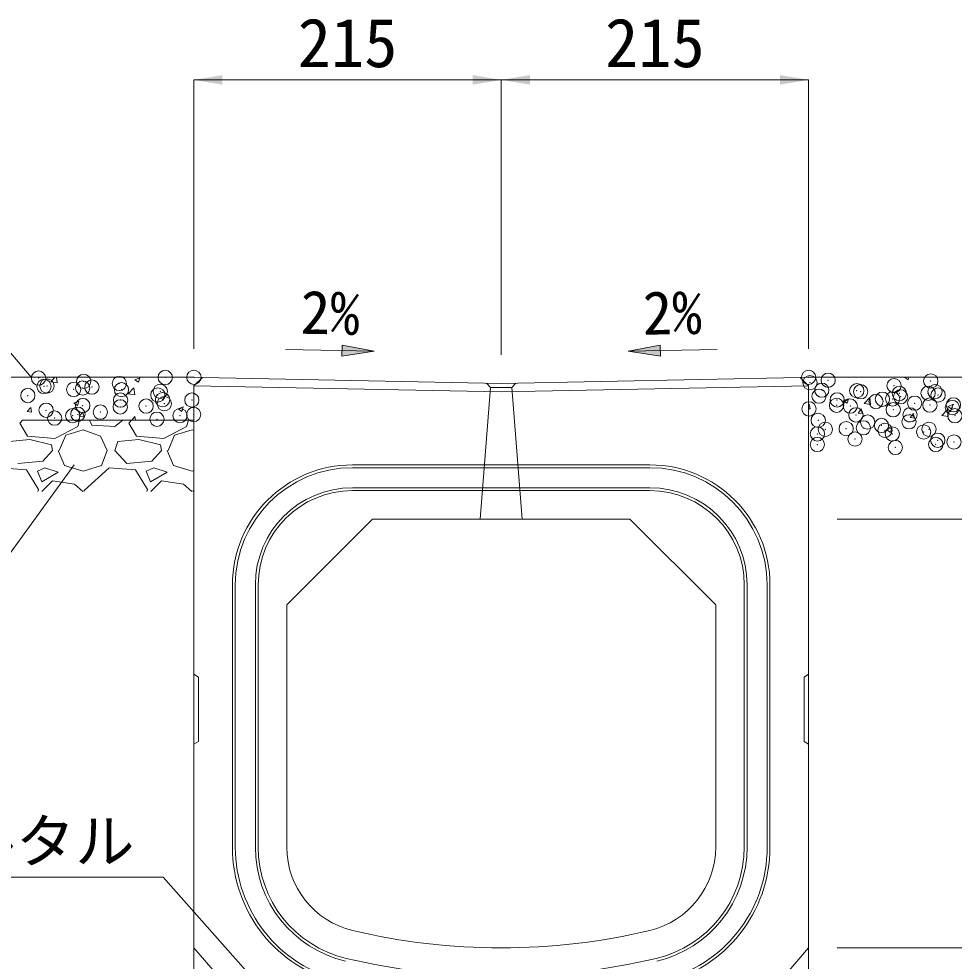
# Model space of a CAD drawing. Units: millimetres at full size, sheet at 1:20. Extents: x 62447 to 85128, y -7246 to 532.
# Drawn here: x 67779 to 68433, y -3312 to -2653 of the extents above; entities that cross this region are included whole.
import ezdxf
from ezdxf.enums import TextEntityAlignment as Align

# ---------------------------------------------------------------- set-up
doc = ezdxf.new("R2010")
doc.units = ezdxf.units.MM
doc.header["$LTSCALE"] = 20
doc.header["$PDMODE"] = 32
doc.header["$PDSIZE"] = 10
doc.linetypes.add('DASHED', pattern=[7.5, 6, -1.5])
for name, color, linetype, lineweight in [('ハッチング', 7, 'Continuous', 5), ('基礎', 3, 'Continuous', 13), ('寸法線', 7, 'Continuous', 9), ('引出線', 4, 'Continuous', 9), ('本体（側溝）', 2, 'Continuous', 13), ('目地', 132, 'Continuous', 5), ('補助線', 8, 'Continuous', 13)]:
    doc.layers.add(name, color=color, linetype=linetype, lineweight=lineweight)
doc.styles.add('ＭＳ ゴシック', font='')
doc.styles.get('ＭＳ ゴシック').set_extended_font_data('MS Gothic')

# ---------------------------------------------------------------- blocks, each defined once
blk = doc.blocks.new('filled_arrow')
at = {"color": 0, "linetype": 'Continuous', "lineweight": -2}
blk.add_solid([(7.5, 1.25), (0, 0), (7.5, -1.25)], dxfattribs=at)

msp = doc.modelspace()

# ---------------------------------------------------------------- hatches: boundary and pattern name
at = {"layer": '引出線'}
for points in [[(68005.42, -2881.27), (68005.27, -2888.77), (68027.85, -2885.47)], [(68227.94, -2881.27), (68228.09, -2888.77), (68205.52, -2885.47)]]:
    msp.add_hatch(color=256, dxfattribs=at).paths.add_polyline_path(points)

# ---------------------------------------------------------------- linework, layer by layer
at = {"layer": 'ハッチング'}
for p, q in [((67801.54, -2906.76), (67804.53, -2903.64)), ((67801.54, -2906.78), (67806.06, -2907.48)), ((67806.07, -2907.46), (67805.62, -2903.64)), ((67860.35, -2905.34), (67863.91, -2903.97)), ((67860.35, -2905.35), (67862.87, -2907.06)), ((67862.88, -2907.06), (67863.91, -2903.99)), ((68398.79, -2903.64), (68401.32, -2905.35)), ((68401.31, -2905.34), (68401.89, -2903.64)), ((67855.75, -2915.17), (67859.71, -2911.05)), ((67860.28, -2915.87), (67859.72, -2911.04)), ((67817.67, -2921.72), (67821.23, -2920.36)), ((67820.19, -2923.44), (67821.22, -2920.37)), ((67855.76, -2915.19), (67860.28, -2915.89)), ((68356.11, -2920.03), (68358.63, -2921.73)), ((68356.12, -2920), (68359.68, -2918.63)), ((68358.63, -2921.73), (68359.66, -2918.66)), ((68370.62, -2922.02), (68374.58, -2917.9)), ((68375.1, -2922.73), (68374.54, -2917.9)), ((67785.12, -2927.71), (67787.57, -2924.79)), ((67788.2, -2927.97), (67787.61, -2924.79)), ((67817.66, -2921.74), (67820.19, -2923.44)), ((67890.67, -2925.8), (67893.2, -2927.51)), ((67890.68, -2925.79), (67894.23, -2924.42)), ((67893.2, -2927.51), (67894.23, -2924.44)), ((68331.68, -2923.29), (68332.25, -2922.61)), ((68331.68, -2925.7), (68332.84, -2925.8)), ((68332.67, -2925.83), (68332.09, -2922.64)), ((68366.24, -2928.72), (68368.69, -2925.8)), ((68369.11, -2929.02), (68368.52, -2925.83)), ((68370.59, -2921.96), (68375.11, -2922.66)), ((68424.84, -2930.43), (68428.79, -2926.31)), ((68429.32, -2931.14), (68428.76, -2926.31)), ((68429.11, -2924.09), (68431.64, -2925.8)), ((68429.13, -2924.07), (68432.68, -2922.7)), ((68431.64, -2925.8), (68432.67, -2922.73)), ((67780.02, -2935.74), (67781.92, -2933.64)), ((67785.12, -2927.71), (67788.15, -2927.98)), ((67821.66, -2933.64), (67820.41, -2938.03)), ((67821.55, -2930.9), (67824, -2927.98)), ((67821.55, -2930.9), (67824.59, -2931.17)), ((67824.63, -2931.16), (67824.05, -2927.97)), ((67828.79, -2933.64), (67830.31, -2937.27)), ((67846.32, -2938.03), (67852, -2933.64)), ((67856.22, -2935.74), (67858.12, -2933.64)), ((67858.37, -2933.64), (67860.44, -2931.17)), ((67860.94, -2933.64), (67860.48, -2931.16)), ((67897.86, -2933.64), (67896.61, -2938.03)), ((68366.24, -2928.72), (68369.28, -2928.98)), ((68402.68, -2931.9), (68405.13, -2928.99)), ((68402.68, -2931.91), (68405.71, -2932.17)), ((68405.55, -2932.2), (68404.96, -2929.02)), ((68424.81, -2930.37), (68429.33, -2931.07)), ((67785.36, -2944.89), (67780.02, -2935.74)), ((67820.41, -2938.03), (67804.41, -2946.41)), ((67812.03, -2944.12), (67824.22, -2940.31)), ((67824.22, -2940.31), (67836.41, -2944.89)), ((67830.31, -2937.27), (67846.32, -2938.03)), ((67861.56, -2944.89), (67856.22, -2935.74)), ((67896.61, -2938.03), (67880.61, -2946.41)), ((67888.23, -2944.12), (67900.42, -2940.31)), ((67900.42, -2940.31), (67901.68, -2940.79)), ((68386.43, -2940.48), (68388.96, -2942.18)), ((68386.44, -2940.45), (68390, -2939.08)), ((68388.95, -2942.18), (68389.98, -2939.11)), ((67786.88, -2947.17), (67772.4, -2948.7)), ((67804.41, -2946.41), (67785.36, -2944.89)), ((67802.12, -2950.98), (67786.88, -2947.17)), ((67807.45, -2954.79), (67812.03, -2944.12)), ((67836.41, -2944.89), (67840.98, -2954.79)), ((67863.08, -2947.17), (67848.6, -2948.7)), ((67880.61, -2946.41), (67861.56, -2944.89)), ((67878.32, -2950.98), (67863.08, -2947.17)), ((67883.65, -2954.79), (67888.23, -2944.12)), ((67802.88, -2954.79), (67802.12, -2950.98)), ((67846.32, -2954.79), (67848.6, -2948.7)), ((67879.08, -2954.79), (67878.32, -2950.98)), ((67802.88, -2954.79), (67796.02, -2962.41)), ((67806.69, -2954.79), (67811.26, -2965.46)), ((67837.17, -2965.46), (67840.98, -2954.79)), ((67854.7, -2963.94), (67846.32, -2954.79)), ((67879.08, -2954.79), (67872.22, -2962.41)), ((67882.89, -2954.79), (67887.46, -2965.46)), ((67784.59, -2968.51), (67766.31, -2966.98)), ((67796.02, -2962.41), (67778.5, -2963.94)), ((67797.55, -2966.98), (67792.21, -2969.27)), ((67806.69, -2970.03), (67797.55, -2966.98)), ((67811.26, -2965.46), (67824.22, -2969.27)), ((67824.22, -2969.27), (67837.17, -2965.46)), ((67842.51, -2966.98), (67824.98, -2982.99)), ((67860.79, -2968.51), (67842.51, -2966.98)), ((67872.22, -2962.41), (67854.7, -2963.94)), ((67873.75, -2966.98), (67868.41, -2969.27)), ((67882.89, -2970.03), (67873.75, -2966.98)), ((67887.46, -2965.46), (67900.42, -2969.27)), ((67792.98, -2982.22), (67784.59, -2968.51)), ((67792.21, -2969.27), (67795.26, -2976.89)), ((67795.26, -2976.89), (67806.69, -2970.03)), ((67869.18, -2982.22), (67860.79, -2968.51)), ((67868.41, -2969.27), (67871.46, -2976.89)), ((67871.46, -2976.89), (67882.89, -2970.03)), ((67900.42, -2969.27), (67901.68, -2968.9)), ((67802.88, -2976.13), (67795.37, -2983.64)), ((67818.12, -2978.41), (67802.88, -2976.13)), ((67824.09, -2983.64), (67818.12, -2978.41)), ((67879.08, -2976.13), (67871.57, -2983.64)), ((67894.32, -2978.41), (67879.08, -2976.13)), ((67900.29, -2983.64), (67894.32, -2978.41)), ((67792.52, -2983.64), (67792.98, -2982.22)), ((67824.98, -2982.99), (67824.95, -2983.64)), ((67868.72, -2983.64), (67869.18, -2982.22)), ((67901.18, -2982.99), (67901.15, -2983.64)), ((67901.68, -2982.53), (67901.18, -2982.99))]:
    msp.add_line(p, q, dxfattribs=at)
for p in [(67793.02, -2904.25), (67881.66, -2903.77), (68345.36, -2905.72), (67796.83, -2910.07), (67798.96, -2909.79), (67817.62, -2912.2), (67823.95, -2911.21), (67824.62, -2906.54), (67830.34, -2910.53), (67849.58, -2908), (67851.07, -2912.36), (68332.64, -2907.4), (68340.95, -2912.66), (68391.47, -2909.48), (68417.13, -2906.23), (67785.54, -2916.43), (67876.47, -2916.07), (67878.18, -2913.5), (67879.8, -2919.31), (68339.01, -2916.87), (68365.39, -2913.06), (68368.07, -2913.8), (68383.32, -2919), (68390.45, -2918.76), (68395.18, -2914.95), (68396.04, -2917.33), (68415.28, -2914.8), (68420.08, -2913.68), (68422.3, -2916.1), (67824, -2923.45), (67850.18, -2924.39), (67850.38, -2919.64), (67868.3, -2923.81), (67881.02, -2922.14), (67900.26, -2919.6), (68332, -2925.76), (68351.24, -2923.23), (68351.66, -2919.48), (68360.83, -2923.85), (68378.78, -2920.63), (68405.9, -2921.77), (68416.51, -2923.14), (68432.25, -2924.83), (68433.01, -2922.92), (67798.34, -2926.7), (67804.26, -2932.24), (67816.98, -2930.57), (67820.55, -2929.48), (67836.22, -2928.03), (67891.98, -2930.46), (67901.51, -2929.73), (68364.77, -2929.97), (68390.86, -2926.39), (68402.62, -2929.92), (68434, -2930.61), (67875.85, -2932.98), (68338.39, -2933.78), (68369.96, -2939.04), (68373, -2935), (68382.67, -2937.37), (68401.91, -2934.83), (68337.87, -2943.26), (68343.37, -2940.09), (68357.96, -2939.63), (68385.08, -2940.77), (68390.24, -2943.3), (68412.2, -2941.92), (68415.9, -2940.05), (68337.77, -2950.69), (68364.16, -2946.88), (68420.63, -2950.65), (68422.03, -2947.69), (68433.35, -2948.97), (68392.4, -2952.78)]:
    msp.add_point(p, dxfattribs=at)
at = {"layer": '基礎'}
for p, q in [((67521, -2903.64), (67901.68, -2903.64)), ((67901.68, -2903.64), (67907.68, -2903.76)), ((68325.68, -2903.76), (68331.68, -2903.64)), ((68331.68, -2903.64), (68822.09, -2903.64))]:
    msp.add_line(p, q, dxfattribs=at)
at = {"layer": '基礎', "linetype": 'DASHED', "lineweight": 15}
msp.add_line((67901.68, -2933.64), (67521, -2933.64), dxfattribs=at)
at = {"layer": '寸法線'}
for p, q in [((67901.68, -2695.57), (68116.68, -2695.57)), ((67901.68, -2883.64), (67901.68, -2695.57)), ((68116.68, -2887.94), (68116.68, -2695.57)), ((68116.68, -2695.57), (68331.68, -2695.57)), ((68116.68, -2887.94), (68116.68, -2695.57)), ((68331.68, -2883.64), (68331.68, -2695.57)), ((68351.68, -2903.64), (68631.24, -2903.64)), ((68351.68, -2903.64), (68561.24, -2903.64)), ((68351.68, -3002.94), (68561.24, -3002.94)), ((68351.68, -3002.94), (68561.24, -3002.94)), ((68351.68, -3302.94), (68561.24, -3302.94)), ((68351.68, -3302.94), (68561.24, -3302.94))]:
    msp.add_line(p, q, dxfattribs=at)
at = {"layer": '引出線'}
for p, q in [((67965.74, -2884.23), (68027.85, -2885.47)), ((68267.62, -2884.23), (68205.52, -2885.47))]:
    msp.add_line(p, q, dxfattribs=at)
for points in [[(67787.97, -2903.64), (67684.85, -2782.21), (67440.55, -2782.21)], [(67817.86, -2964.96), (67708.61, -3115.62), (67568.41, -3115.62)], [(67990.52, -3377.94), (67880.1, -3253.33), (67655.91, -3253.33)]]:
    msp.add_lwpolyline(points, dxfattribs=at)
at = {"layer": '引出線', "lineweight": 13}
for points in [[(68005.42, -2881.27), (68005.27, -2888.77), (68027.85, -2885.47)], [(68227.94, -2881.27), (68228.09, -2888.77), (68205.52, -2885.47)]]:
    msp.add_lwpolyline(points, close=True, dxfattribs=at)
at = {"layer": '本体（側溝）'}
for p, q in [((67901.68, -2909.64), (67907.68, -2903.76)), ((67907.68, -2903.76), (68116.68, -2907.94)), ((68116.68, -2907.94), (68325.68, -2903.76)), ((68325.68, -2903.76), (68331.68, -2909.64)), ((67901.68, -2909.64), (67901.68, -3367.94)), ((68331.68, -3367.94), (68331.68, -2909.64)), ((67966.68, -3062.94), (68026.68, -3002.94)), ((68206.68, -3002.94), (68026.68, -3002.94)), ((68206.68, -3002.94), (68266.68, -3062.94)), ((67966.68, -3062.94), (67966.68, -3232.41)), ((68266.68, -3232.41), (68266.68, -3062.94))]:
    msp.add_line(p, q, dxfattribs=at)
at = {"layer": '本体（側溝）', "lineweight": 5}
for p, q in [((67901.68, -2909.64), (68116.68, -2913.94)), ((68116.68, -2913.94), (68331.68, -2909.64)), ((67901.68, -3111.44), (67904.88, -3113.44)), ((68331.68, -3111.44), (68328.48, -3113.44)), ((67904.88, -3158.44), (67904.88, -3113.44)), ((68328.48, -3158.44), (68328.48, -3113.44)), ((67901.68, -3160.44), (67904.88, -3158.44)), ((68331.68, -3160.44), (68328.48, -3158.44))]:
    msp.add_line(p, q, dxfattribs=at)
at = {"layer": '本体（側溝）', "linetype": 'DASHED'}
for p, q in [((68101.95, -3002.94), (68109.18, -2910.78)), ((68106.37, -2907.73), (68109.18, -2910.78)), ((68109.18, -2910.78), (68124.18, -2910.78)), ((68127, -2907.73), (68124.18, -2910.78)), ((68131.41, -3002.94), (68124.18, -2910.78)), ((67966.68, -3377.94), (67901.68, -3302.94)), ((68266.68, -3377.94), (68331.68, -3302.94))]:
    msp.add_line(p, q, dxfattribs=at)
at = {"layer": '本体（側溝）'}
for centre, radius, start, end in [((68026.68, -3232.41), 60, 180, 256.65776), ((68206.68, -3232.41), 60, 283.34224, 0), ((68116.68, -2852.94), 450, 256.65776, 283.34224)]:
    msp.add_arc(centre, radius, start, end, dxfattribs=at)
at = {"layer": '目地'}
for p, q in [((68220.68, -2964.94), (68012.68, -2964.94)), ((68220.68, -2966.94), (68012.68, -2966.94)), ((68220.68, -2980.94), (68012.68, -2980.94)), ((68220.68, -2982.94), (68012.68, -2982.94)), ((67928.68, -3048.94), (67928.68, -3232.41)), ((67930.68, -3048.94), (67930.68, -3232.41)), ((67944.68, -3048.94), (67944.68, -3232.41)), ((67946.68, -3048.94), (67946.68, -3232.41)), ((68286.68, -3232.41), (68286.68, -3048.94)), ((68288.68, -3232.41), (68288.68, -3048.94)), ((68302.68, -3232.41), (68302.68, -3048.94)), ((68304.68, -3232.41), (68304.68, -3048.94))]:
    msp.add_line(p, q, dxfattribs=at)
for centre, radius, start, end in [((68012.68, -3048.94), 84, 90, 180), ((68012.68, -3048.94), 82, 90, 180), ((68220.68, -3048.94), 84, 0, 90), ((68220.68, -3048.94), 82, 0, 90), ((68012.68, -3048.94), 68, 90, 180), ((68012.68, -3048.94), 66, 90, 180), ((68220.68, -3048.94), 68, 0, 90), ((68220.68, -3048.94), 66, 0, 90), ((68026.68, -3232.41), 98, 180, 256.65776), ((68026.68, -3232.41), 96, 180, 256.65776), ((68026.68, -3232.41), 82, 180, 256.65776), ((68026.68, -3232.41), 80, 180, 256.65776), ((68206.68, -3232.41), 80, 283.34224, 0), ((68206.68, -3232.41), 82, 283.34224, 0), ((68206.68, -3232.41), 96, 283.34224, 0), ((68206.68, -3232.41), 98, 283.34224, 0), ((68116.68, -2852.94), 470, 256.65776, 283.34224)]:
    msp.add_arc(centre, radius, start, end, dxfattribs=at)
at = {"layer": '補助線'}
for p in [(67901.68, -2903.64), (68331.68, -2903.64)]:
    msp.add_point(p, dxfattribs=at)

# ---------------------------------------------------------------- block references
at = {"layer": '寸法線', "xscale": 2.67, "yscale": 2.67}
for p in [(67901.68, -2695.57), (68116.68, -2695.57)]:
    msp.add_blockref('filled_arrow', p, dxfattribs=at)
at = {"layer": '寸法線', "xscale": 2.67, "yscale": 2.67, "rotation": 180}
for p in [(68116.68, -2695.57), (68331.68, -2695.57)]:
    msp.add_blockref('filled_arrow', p, dxfattribs=at)
at = {"layer": '引出線', "xscale": 0.133, "yscale": 0.133}
for p, rotation in [((67787.97, -2903.64), 130.3), ((67817.86, -2964.96), 234.1)]:
    msp.add_blockref('filled_arrow', p, dxfattribs=dict(at, rotation=rotation))

# ---------------------------------------------------------------- texts
at = {"layer": '寸法線', "style": 'ＭＳ ゴシック'}
for p in [(68009.18, -2669.57), (68224.18, -2669.57)]:
    msp.add_text('215', height=34.18, dxfattribs=at).set_placement(p, align=Align.MIDDLE_CENTER)
at = {"layer": '引出線', "style": 'ＭＳ ゴシック'}
for rotation, p in [(359, (67997.07, -2858.35)), (1, (68236.3, -2858.35))]:
    msp.add_text('2%', height=30.38, rotation=rotation, dxfattribs=at).set_placement(p, align=Align.MIDDLE_CENTER)
msp.add_text('敷モルタル', height=30.38, dxfattribs=at).set_placement((67860.1, -3212.98), align=Align.TOP_RIGHT)

doc.saveas('drawing.dxf')
